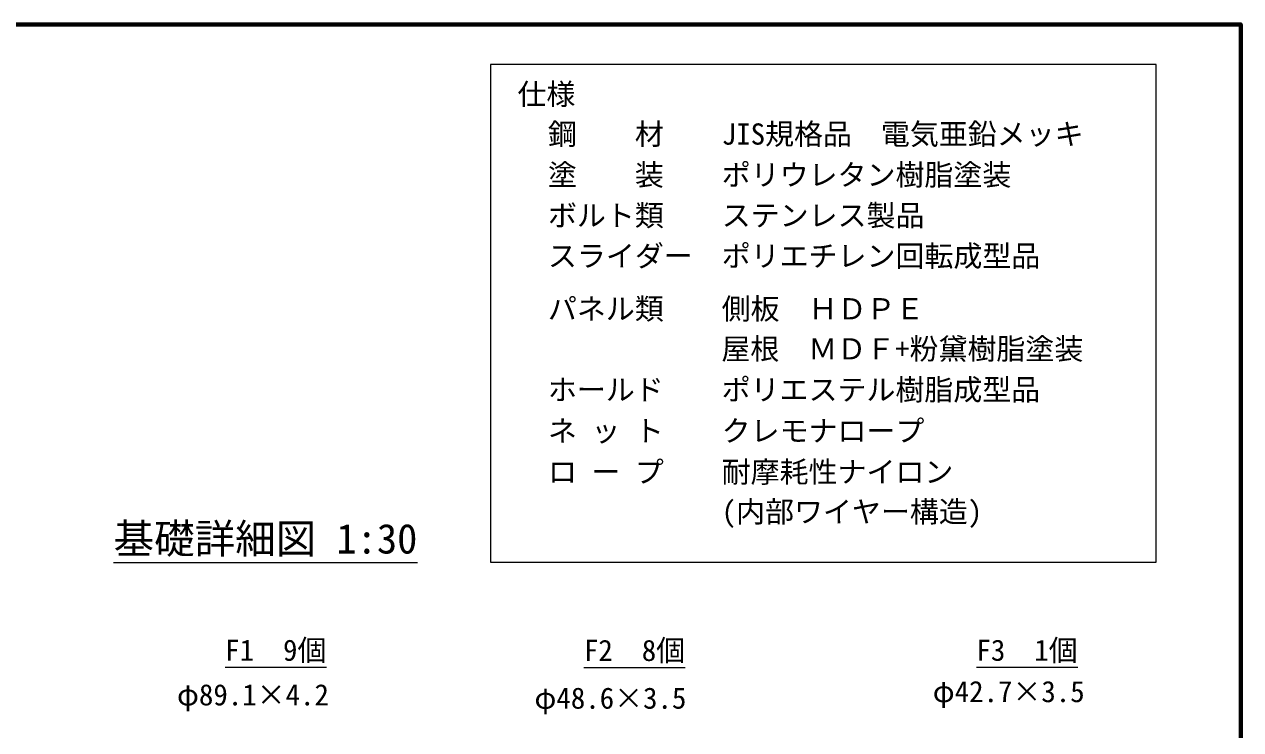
# Model space of a CAD drawing. Units: millimetres at full size, sheet at 1:60, with parts at other scales. Extents: x 900 to 24300, y 900 to 16920.
# Drawn here: x 17998 to 24300, y 13267 to 16920 of the extents above; entities that cross this region are included whole.
import ezdxf
from ezdxf.enums import TextEntityAlignment as Align

# ---------------------------------------------------------------- set-up
doc = ezdxf.new("R2010")
doc.units = ezdxf.units.MM
doc.header["$LTSCALE"] = 60
doc.layers.add('D-DOC', color=7, linetype='Continuous')
for name, color, linetype, lineweight in [('D-STR-HTXT', 7, 'Continuous', 13), ('D-STR-TXT', 7, 'Continuous', 13), ('D-TTL', 7, 'Continuous', 70), ('D-TTL-FRAM', 7, 'Continuous', 13)]:
    doc.layers.add(name, color=color, linetype=linetype, lineweight=lineweight)
doc.styles.add('ＭＳ ゴシック', font='')
doc.styles.get('ＭＳ ゴシック').set_extended_font_data('MS Gothic')

msp = doc.modelspace()

# ---------------------------------------------------------------- linework, layer by layer
at = {"layer": 'D-STR-TXT'}
for p, q in [((18459.99, 14132.86), (20034.99, 14132.86)), ((19038.35, 13590.78), (19563.35, 13590.78)), ((20897.15, 13589.66), (21422.15, 13589.66)), ((22930.88, 13590.5), (23455.88, 13590.5))]:
    msp.add_line(p, q, dxfattribs=at)
at = {"layer": 'D-TTL'}
msp.add_lwpolyline([(900, 900), (900, 16920), (24300, 16920), (24300, 900)], close=True, dxfattribs=at)
at = {"layer": 'D-TTL-FRAM', "color": 2}
for p, q in [((23861.53, 16712.46), (20412.35, 16712.46)), ((20412.35, 16712.46), (20412.35, 14133.71)), ((23861.53, 14133.71), (23861.53, 16712.46)), ((20412.35, 14133.71), (23861.53, 14133.71))]:
    msp.add_line(p, q, dxfattribs=at)

# ---------------------------------------------------------------- texts
at = {"layer": 'D-DOC', "style": 'ＭＳ ゴシック'}
for s, p in [('仕様', (20552.49, 16470.42)), ('\u3000鋼\u3000\u3000材\u3000\u3000JIS規格品\u3000電気亜鉛メッキ', (20560.87, 16263.87)), ('\u3000塗\u3000\u3000装\u3000\u3000ポリウレタン樹脂塗装', (20560.87, 16052.6)), ('\u3000ボルト類\u3000\u3000ステンレス製品', (20560.87, 15842.25)), ('\u3000スライダー\u3000ポリエチレン回転成型品', (20560.87, 15632.47)), ('  パネル類\u3000\u3000側板\u3000ＨＤＰＥ', (20560.87, 15358.72)), ('\u3000         \u3000 屋根\u3000ＭＤＦ+粉黛樹脂塗装', (20560.87, 15151.26)), ('  ホールド\u3000\u3000ポリエステル樹脂成型品', (20560.87, 14940.14)), ('\u3000ネ ッ ト\u3000\u3000クレモナロープ', (20560.87, 14726.74)), ('\u3000ロ ー プ\u3000\u3000耐摩耗性ナイロン', (20560.87, 14513.95)), ('\u3000\u3000\u3000\u3000\u3000\u3000  (内部ワイヤー構造)', (20560.87, 14308.01))]:
    msp.add_text(s, height=110, dxfattribs=at).set_placement(p, align=Align.BOTTOM_LEFT)
at = {"layer": 'D-STR-HTXT', "style": 'ＭＳ ゴシック'}
for s, p in [('φ89.1×4.2', (18788.56, 13359.68)), ('φ42.7×3.5', (22704.45, 13376.47)), ('φ48.6×3.5', (20640.71, 13342.52))]:
    msp.add_text(s, height=110, dxfattribs=at).set_placement(p, align=Align.BOTTOM_LEFT)
at = {"layer": 'D-STR-TXT', "style": 'ＭＳ ゴシック'}
for s, height, p in [('基礎詳細図 1:30', 154, (18459.99, 14132.86)), ('F1\u30009個', 110, (19038.35, 13590.78)), ('F2\u30008個', 110, (20897.15, 13589.66)), ('F3\u30001個', 110, (22930.88, 13590.5))]:
    msp.add_text(s, height=height, dxfattribs=at).set_placement(p, align=Align.BOTTOM_LEFT)

doc.saveas('drawing.dxf')
